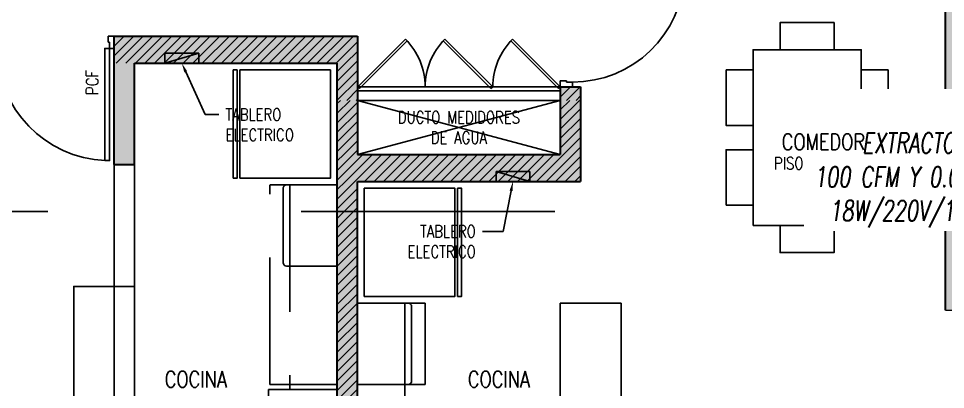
# Model space of a CAD drawing. Header units: millimetres. Extents: x 98 to 155, y -181 to 127.
# Drawn here: x 138.83 to 145.69, y 112.97 to 115.72 of the extents above; entities that cross this region are included whole.
import ezdxf
from ezdxf import colors
from ezdxf.entities.mleader import LeaderData, LeaderLine
from ezdxf.enums import TextEntityAlignment as Align
from ezdxf.math import Vec2, Vec3

# ---------------------------------------------------------------- set-up
doc = ezdxf.new("R2010")
doc.units = ezdxf.units.MM
doc.header["$LTSCALE"] = 15
doc.set_wipeout_variables(frame=1)
for name, pattern in [('CENTER', [2, 1.25, -0.25, 0.25, -0.25]), ('HIDDEN', [0.375, 0.25, -0.125]), ('HIDDEN2', [0.1875, 0.125, -0.0625]), ('X-REF_DP_Arquitectura$0$HIDDEN', [0.375, 0.25, -0.125])]:
    doc.linetypes.add(name, pattern=pattern)
doc.layers.get('0').update_dxf_attribs({"color": 250})
for name, color, linetype in [('A-CORTE', 250, 'CENTER'), ('A-LINEAS', 250, 'Continuous'), ('A-MOBILIARIO', 250, 'Continuous'), ('A-MURO BAJO', 250, 'Continuous'), ('A-NUMERACIONDEP', 251, 'Continuous'), ('A-PROYECCIONES INT.', 250, 'HIDDEN2'), ('A-TEXTO-ACABADO PISO', 250, 'Continuous'), ('A_30_Equipamiento', 250, 'Continuous'), ('A_50_TextoAmbiente', 252, 'Continuous'), ('A_50_TextoIndicaciones', 250, 'Continuous'), ('A_50_Vigas', 250, 'X-REF_DP_Arquitectura$0$HIDDEN'), ('A_60_HatchEstructuras', 250, 'Continuous'), ('L6 Linea fina', 141, 'Continuous'), ('MURO CF 120', 250, 'Continuous'), ('MURO CF 60', 250, 'Continuous')]:
    doc.layers.add(name, color=color, linetype=linetype)
doc.layers.add('A-MUROS', color=252, linetype='Continuous', lineweight=30)
doc.layers.add('A_20_Estructuras', color=250, linetype='Continuous', lineweight=18)
doc.styles.add('JNV ING', font='romans.shx', dxfattribs={"width": 0.7, "oblique": 8, "height": 0.15})
doc.styles.add('R80', font='ARIALN.TTF', dxfattribs={"height": 2.03})
doc.styles.add('ROMANS', font='romans.shx', dxfattribs={"width": 0.8})
doc.styles.add('TXT_COTAS', font='romans.shx', dxfattribs={"width": 0.8})
pattern_1 = [(45, (128.673205, 65.58629), (-0.03535534, 0.03535534), [])]
pattern_2 = [(45, (281.643205, 61.46157), (-0.035355339, 0.035355339), [])]

# ---------------------------------------------------------------- blocks, each defined once
blk = doc.blocks.new('ESTRUC_P1')
at = {"layer": 'A_60_HatchEstructuras'}
h = blk.add_hatch(color=256, dxfattribs=at)
h.dxf.hatch_style = 1
h.paths.add_polyline_path([(44.25, -4.45), (45.6, -4.45), (45.6, -5.5), (45.75, -5.5), (45.75, -4.3), (43.6, -4.3), (43.6, -4.45), (44.05, -4.45), (44.05, -6.05), (44.25, -6.05)], flags=17)
h.paths.add_polyline_path([(48.7, -2.8), (48.5, -2.8), (48.5, -6.85), (45.75, -6.85), (45.75, -6.25), (45.6, -6.25), (45.6, -6.85), (42.85, -6.85), (42.85, -4.3), (42.7, -4.3), (42.7, -6.85), (39.8499, -6.85), (39.8499, -7), (42.7, -7), (42.7, -9.55), (42.85, -9.55), (42.85, -7), (45.6, -7), (45.6, -7.6), (45.75, -7.6), (45.75, -7), (48.5, -7), (48.5, -11.05), (48.7, -11.05)])
h.paths.add_polyline_path([(44.25, -7.8), (44.05, -7.8), (44.05, -9.4), (43.6, -9.4), (43.6, -9.55), (45.75, -9.55), (45.75, -8.35), (45.6032, -8.35), (45.6, -8.35), (45.6, -9.4), (44.25, -9.4)], flags=17)
h = blk.add_hatch(color=256, dxfattribs=at)
h.dxf.hatch_style = 1
h.paths.add_polyline_path([(38.35, -8.6), (40, -8.6), (40, -7.9), (39.85, -7.9), (39.85, -8.4), (38.35, -8.4), (38.35, -7.525), (36.55, -7.525), (36.55, -8.475), (36.7, -8.475), (36.7, -7.725), (38.2, -7.725), (38.2, -13.79), (38.35, -13.79)])
h.paths.add_polyline_path([(36.7, -10.625), (36.55, -10.625), (36.55, -13.85), (36.85, -13.85), (36.85, -13.7), (36.7, -13.7)])
h.paths.add_polyline_path([(40, -10.35), (39.85, -10.35), (39.85, -13.7), (39.7, -13.7), (39.7, -13.85), (40, -13.85)])
at = {"layer": 'A_20_Estructuras'}
for points in [[(48.7, -2.8), (48.5, -2.8), (48.5, -6.85), (45.75, -6.85), (45.75, -6.25), (45.6, -6.25), (45.6, -6.85), (42.85, -6.85), (42.85, -4.3), (42.7, -4.3), (42.7, -6.85), (39.8499, -6.85), (39.8499, -7), (42.7, -7), (42.7, -9.55), (42.85, -9.55), (42.85, -7), (45.6, -7), (45.6, -7.6), (45.75, -7.6), (45.75, -7), (48.5, -7), (48.5, -11.05), (48.7, -11.05)], [(38.35, -8.6), (40, -8.6), (40, -7.9), (39.85, -7.9), (39.85, -8.4), (38.35, -8.4), (38.35, -7.525), (36.55, -7.525), (36.55, -8.475), (36.7, -8.475), (36.7, -7.725), (38.2, -7.725), (38.2, -13.79), (38.35, -13.79)]]:
    blk.add_lwpolyline(points, close=True, dxfattribs=at)
at = {"layer": 'A_50_Vigas'}
blk.add_line((38.35, -8, 0), (39.85, -8, 0), dxfattribs=at)
for points in [[(36.55, -10.625), (36.55, -8.475)], [(36.7, -10.625), (36.7, -8.475)]]:
    blk.add_lwpolyline(points, dxfattribs=at)
blk = doc.blocks.new('REFRI')
blk.add_wipeout([(0.4, 0), (-0.4, 0), (-0.4, -0.67), (0.4, -0.67)])
blk.add_wipeout([(-0.4, -0.69), (-0.4, -0.72), (0.4, -0.72), (0.4, -0.69)])
for points in [[(-0.4, 0), (-0.4, -0.67), (0.4, -0.67), (0.4, 0)], [(-0.4, -0.69), (-0.4, -0.72), (0.4, -0.72), (0.4, -0.69)]]:
    blk.add_lwpolyline(points, close=True)
blk = doc.blocks.new('*U145')
for p, q in [((0.01, 0.855), (0.01, 0.9)), ((0.1, 0.865), (0.1, 0.9)), ((0.055, 0.855), (0.01, 0.855)), ((0.1, 0.865), (0.055, 0.865)), ((0.055, 0.855), (0.055, 0.865)), ((0.055, 0.045), (0.01, 0.045)), ((0.01, 0.045), (0.01, 0)), ((0.055, 0.045), (0.055, 0.035)), ((0.1, 0.035), (0.055, 0.035)), ((0.1, 0.035), (0.1, 0))]:
    blk.add_line(p, q)
blk.add_lwpolyline([(0.93, 0.07), (0.93, 0.035), (0.1, 0.035), (0.1, 0.07)], close=True)
at = {"linetype": 'HIDDEN2'}
blk.add_arc((0.0995, 0.0339), 0.8311, 2.23015, 89.96723, dxfattribs=at)
blk = doc.blocks.new('A$Cb5611ba7')
for points in [[(0.15, 0.1735), (0.15, -0.0265), (0.56, -0.0265), (0.56, 0.1735)], [(1.15, 0.1735), (1.15, -0.0265), (0.74, -0.0265), (0.74, 0.1735)], [(0, -0.0265), (0, -0.8265), (1.3, -0.8265), (1.3, -0.0265)], [(0, -0.2265), (0, -0.6265), (-0.2, -0.6265), (-0.2, -0.2265)], [(1.5, -0.6265), (1.3, -0.6265), (1.3, -0.2265), (1.5, -0.2265)], [(0.15, -1.0265), (0.15, -0.8265), (0.56, -0.8265), (0.56, -1.0265)], [(1.15, -1.0265), (1.15, -0.8265), (0.74, -0.8265), (0.74, -1.0265)]]:
    blk.add_lwpolyline(points, close=True)
blk = doc.blocks.new('*U136')
at = {"linetype": 'HIDDEN', "ltscale": 0.2}
for p, q in [((0.3534, 0.3534), (0, 0)), ((0.0127, -0.0127), (0.3656, 0.3401)), ((0, 0), (0.0127, -0.0127))]:
    blk.add_line(p, q, dxfattribs=at)
blk.add_arc((0, 0), 0.4995, 0, 45, dxfattribs=at)
blk = doc.blocks.new('Tab.Electrico')
blk.add_hatch(color=256).paths.add_polyline_path([(0.075, 0), (0.075, 0.25), (0, 0)])
for p, q in [((0.075, 0.25), (0, 0)), ((0.075, 0.25), (0, 0.25)), ((0, 0.25), (0, 0)), ((0.075, 0), (0.075, 0.25)), ((0, 0), (0.075, 0))]:
    blk.add_line(p, q)
blk = doc.blocks.new('_Dot')
at = {"color": 0, "linetype": 'ByBlock', "lineweight": -2}
blk.add_line((-0.5, 0), (-1, 0), dxfattribs=at)
at = {"color": 0, "linetype": 'ByBlock', "const_width": 0.5}
blk.add_lwpolyline([(-0.25, 0, 1), (0.25, 0, 1)], format="xyb", close=True, dxfattribs=at)
blk = doc.blocks.new('TEXTO DUCTOS P1')
at = {"layer": 'A_50_TextoIndicaciones', "insert": (39.1, -8.2), "char_height": 0.09, "width": 1.064578, "attachment_point": 5, "style": 'ROMANS'}
blk.add_mtext('\\pxsm1,qc,t16;DUCTO MEDIDORES DE AGUA', dxfattribs=at)
blk = doc.blocks.new('Cortes-Elev.')
at = {"layer": 'A-CORTE', "linetype": 'CENTER', "ltscale": 0.5}
blk.add_lwpolyline([(-1.966, 27.2284), (51.8601, 27.2284)], dxfattribs=at)
blk = doc.blocks.new('Vent SSHH F1')
at = {"layer": 'L6 Linea fina'}
ml = blk.add_multileader_mtext('Standard', dxfattribs=at)
ml.set_content('{\\LEA-01}\\PEXTRACTOR AXIAL\\P100 CFM Y 0.05" C.A.\\P18W/220V/1F/60Hz', color=12, style='JNV ING')
ml.set_leader_properties(color=256, linetype='ByLayer', lineweight=-1)
ml.build(insert=Vec2(0, 0))
ml.multileader.update_dxf_attribs({"dogleg_length": 0.05, "arrow_head_size": 0.15})
ctx = ml.context
ctx.base_point, ctx.char_height, ctx.arrow_head_size, ctx.landing_gap_size, ctx.plane_origin = Vec3(39.7084, -1.4018), 0.15, 0.15, 0.07, Vec3(42.1156, -2.0043)
ctx.text_align_type = 2
notes = []
notes.append((ctx, [(0, (1, 1, 0), (41.6724, -1.4018), (-1, 0), 0.05, [(0, [(42.1246, -1.6921)], 0, [])])]))
ctx.mtext.insert, ctx.mtext.alignment, ctx.mtext.flow_direction = Vec3(41.5524, -1.3018), 3, 5
ctx.mtext.has_bg_fill, ctx.mtext.bg_color, ctx.mtext.bg_scale_factor, ctx.mtext.bg_transparency, ctx.mtext.use_window_bg_color = 1, -1027028792, 1.5, 0, 1
for ctx, leaders in notes:
    for number, flags, end, landing, length, lines in leaders:
        leader = LeaderData()
        leader.index, (leader.has_last_leader_line, leader.has_dogleg_vector, leader.attachment_direction) = number, flags
        leader.last_leader_point, leader.dogleg_vector, leader.dogleg_length = Vec3(end), Vec3(landing), length
        for number, points, colour, breaks in lines:
            line = LeaderLine()
            line.index, line.vertices, line.color, line.breaks = number, Vec3.list(points), colors.encode_raw_color(colour), breaks
            leader.lines.append(line)
        ctx.leaders.append(leader)
ml = blk.add_multileader_mtext('Standard', dxfattribs=at)
ml.set_content('{\\LEA-01}\\PEXTRACTOR AXIAL\\P100 CFM Y 0.05" C.A.\\P18W/220V/1F/60Hz', color=12, style='JNV ING')
ml.set_leader_properties(color=256, linetype='ByLayer', lineweight=-1)
ml.build(insert=Vec2(0, 0))
ml.multileader.update_dxf_attribs({"dogleg_length": 0.05, "arrow_head_size": 0.15})
ctx = ml.context
ctx.base_point, ctx.char_height, ctx.arrow_head_size, ctx.landing_gap_size, ctx.plane_origin = Vec3(39.7084, -3.6399), 0.15, 0.15, 0.07, Vec3(42.1156, -4.2424)
ctx.text_align_type = 2
notes = []
notes.append((ctx, [(0, (1, 1, 0), (41.6724, -3.6399), (-1, 0), 0.05, [(0, [(42.1246, -3.2746)], 0, [])])]))
ctx.mtext.insert, ctx.mtext.alignment, ctx.mtext.flow_direction = Vec3(41.5524, -3.5399), 3, 5
ctx.mtext.has_bg_fill, ctx.mtext.bg_color, ctx.mtext.bg_scale_factor, ctx.mtext.bg_transparency, ctx.mtext.use_window_bg_color = 1, -1027028792, 1.5, 0, 1
for ctx, leaders in notes:
    for number, flags, end, landing, length, lines in leaders:
        leader = LeaderData()
        leader.index, (leader.has_last_leader_line, leader.has_dogleg_vector, leader.attachment_direction) = number, flags
        leader.last_leader_point, leader.dogleg_vector, leader.dogleg_length = Vec3(end), Vec3(landing), length
        for number, points, colour, breaks in lines:
            line = LeaderLine()
            line.index, line.vertices, line.color, line.breaks = number, Vec3.list(points), colors.encode_raw_color(colour), breaks
            leader.lines.append(line)
        ctx.leaders.append(leader)

msp = doc.modelspace()

# ---------------------------------------------------------------- hatches: boundary and pattern name
at = {"layer": 'MURO CF 120'}
h = msp.add_hatch(dxfattribs=at)
h.set_pattern_fill('_USER', color=256, scale=0.05, angle=45, style=0, pattern_type=0)
h.set_pattern_definition(pattern_2)
h.paths.add_polyline_path([(139.5432, 115.3866), (141.3432, 115.3866), (141.3432, 115.5866), (139.5432, 115.5866)])
h = msp.add_hatch(dxfattribs=at)
h.set_pattern_fill('_USER', color=256, scale=0.05, angle=45, style=0, pattern_type=0)
h.set_pattern_definition(pattern_2)
h.paths.add_polyline_path([(141.1932, 115.1115), (141.3432, 115.1115), (141.3432, 115.3866), (141.1932, 115.3866)])
h = msp.add_hatch(dxfattribs=at)
h.set_pattern_fill('_USER', color=256, scale=0.05, angle=45, style=0, pattern_type=0)
h.set_pattern_definition(pattern_2)
h.paths.add_polyline_path([(142.8432, 115.1116), (142.9932, 115.1116), (142.9932, 115.2116), (142.8432, 115.2116)])
at = {"layer": 'MURO CF 60'}
h = msp.add_hatch(dxfattribs=at)
h.set_pattern_fill('_USER', color=256, scale=0.05, angle=45, pattern_type=0)
h.set_pattern_definition(pattern_1)
h.paths.add_polyline_path([(141.1931, 114.7116), (141.3433, 114.7116), (141.3432, 115.1116), (141.193, 115.1116)])
h = msp.add_hatch(dxfattribs=at)
h.set_pattern_fill('_USER', color=256, scale=0.05, angle=45, pattern_type=0)
h.set_pattern_definition(pattern_1)
h.paths.add_polyline_path([(142.8433, 114.7116), (142.9935, 114.7116), (142.9934, 115.1115), (142.8432, 115.1115)])
h = msp.add_hatch(dxfattribs=at)
h.set_pattern_fill('_USER', color=256, scale=0.05, angle=45, pattern_type=0)
h.set_pattern_definition(pattern_1)
h.paths.add_polyline_path([(141.1932, 114.5116), (142.9932, 114.5116), (142.9932, 114.7116), (141.1932, 114.7116)])

# ---------------------------------------------------------------- linework, layer by layer
msp.add_line((141.6932, 113.0116), (141.7182, 113.0116))
for centre, start, end in [((140.8182, 113.9116, 0), 180, 270), ((141.7182, 113.0366), 270, 0)]:
    msp.add_arc(centre, 0.025, start, end)
at = {"layer": 'A-LINEAS'}
for p, q in [((141.3432, 114.7116), (142.8432, 115.1116)), ((142.8432, 114.7116), (141.3432, 115.1116))]:
    msp.add_line(p, q, dxfattribs=at)
at = {"layer": 'A-MOBILIARIO'}
for p, q in [((141.3432, 115.2116), (142.8432, 115.2116)), ((141.3432, 115.1816), (142.8432, 115.1816))]:
    msp.add_line(p, q, dxfattribs=at)
at = {"layer": 'A-MURO BAJO'}
for p, q in [((141.3432, 115.1116), (142.8432, 115.1116)), ((142.8432, 113.6115), (142.8432, 112.7616)), ((143.2932, 113.6115), (142.8432, 113.6115)), ((143.2932, 112.6116), (143.2932, 113.6115))]:
    msp.add_line(p, q, dxfattribs=at)
at = {"layer": 'A-MURO BAJO', "elevation": 0}
msp.add_lwpolyline([(139.5432, 112.3366), (139.2432, 112.3366), (139.2432, 113.7366), (139.6932, 113.7366), (139.6932, 112.4866), (139.5432, 112.4866), (139.5432, 112.3866)], dxfattribs=at)
at = {"layer": 'A-MUROS'}
for p, q in [((145.6932, 113.5616), (145.6932, 116.1116)), ((139.5432, 115.5866), (141.3432, 115.5866)), ((139.5432, 114.6366), (139.5432, 115.5866)), ((141.3432, 115.5866, 0), (141.3432, 114.7116)), ((139.6932, 115.3866), (141.1932, 115.3866)), ((139.6932, 114.6366), (139.6932, 115.3866)), ((141.1932, 109.3216), (141.1932, 115.3866)), ((142.8432, 115.2116), (142.9932, 115.2116)), ((142.8432, 115.2116), (142.8432, 114.7116)), ((142.9932, 115.2116), (142.9932, 114.5116)), ((141.3432, 114.7116), (142.8432, 114.7116)), ((139.5432, 114.6366), (139.6932, 114.6366)), ((141.3432, 114.5116), (142.9932, 114.5116)), ((141.3432, 109.3216), (141.3432, 114.5116))]:
    msp.add_line(p, q, dxfattribs=at)
at = {"layer": 'A-PROYECCIONES INT.'}
msp.add_line((139.5432, 115.5866, 0), (139.5432, 115.5866, 0), dxfattribs=at)
at = {"layer": 'A-PROYECCIONES INT.', "ltscale": 0.5}
for p, q in [((140.6932, 114.4866), (141.1932, 114.4866)), ((140.6932, 113.0116, 0), (140.6932, 114.4841, 0)), ((140.8432, 114.4866), (140.8182, 114.4866)), ((140.8432, 114.4866), (140.8432, 112.9741)), ((140.7932, 114.4616), (140.7932, 113.9116)), ((141.1932, 113.8866, 0), (140.8182, 113.8866, 0)), ((141.6932, 113.6116), (141.6932, 111.1116)), ((141.6932, 113.6116), (141.7182, 113.6116)), ((141.7432, 113.5866), (141.7432, 113.0366)), ((141.1932, 113.0116), (140.6932, 113.0116, 0))]:
    msp.add_line(p, q, dxfattribs=at)
msp.add_lwpolyline([(141.3432, 113.0116), (141.8432, 113.0116), (141.8432, 113.6116), (141.3432, 113.6116)], dxfattribs=at)
msp.add_lwpolyline([(140.6832, 112.3741), (140.6832, 112.9741), (141.1932, 112.9741), (141.1932, 112.3741)], close=True, dxfattribs=at)
for centre, start, end in [((140.8182, 114.4616, 0), 90, 180), ((141.7182, 113.5866), 0, 90)]:
    msp.add_arc(centre, 0.025, start, end, dxfattribs=at)

# ---------------------------------------------------------------- block references
msp.add_blockref('ESTRUC_P1', (102.9932, 123.1113))
at = {"xscale": -1, "rotation": 270}
msp.add_blockref('Tab.Electrico', (139.9182, 115.3866), dxfattribs=at)
at = {"rotation": 90.00000000000001}
msp.add_blockref('Tab.Electrico', (142.6181, 114.5116), dxfattribs=at)
at = {"layer": 'A-MOBILIARIO', "xscale": -1}
for p, rotation in [((142.8332, 116.1116), 180.0032955165752), ((139.5432, 115.5966, 0), 90)]:
    msp.add_blockref('*U145', p, dxfattribs=dict(at, rotation=rotation))
at = {"layer": 'A-MOBILIARIO', "rotation": 90.00000000000001}
msp.add_blockref('A$Cb5611ba7', (144.2432, 114.1866), dxfattribs=at)
at = {"layer": 'A-PROYECCIONES INT.', "ltscale": 0.25}
msp.add_blockref('*U136', (141.3442, 115.2116), dxfattribs=at)
at = {"layer": 'A-PROYECCIONES INT.', "ltscale": 0.25, "xscale": -1}
for p in [(142.3432, 115.2116), (142.8432, 115.2116)]:
    msp.add_blockref('*U136', p, dxfattribs=at)

# ---------------------------------------------------------------- texts
at = {"layer": 'A-TEXTO-ACABADO PISO', "insert": (144.79, 114.6914), "char_height": 0.09, "attachment_point": 2, "rotation": 359.99998, "style": 'ROMANS'}
msp.add_mtext_dynamic_manual_height_columns('PISO LAMINADO', width=1.20225, gutter_width=12.5, heights=[0], dxfattribs=at)
at = {"layer": 'A_50_TextoAmbiente', "style": 'ROMANS', "width": 0.8}
for s, p in [('COMEDOR', (144.7899, 114.7449)), ('COCINA', (140.147, 112.989, 0)), ('COCINA', (142.3894, 112.989, 0))]:
    msp.add_text(s, height=0.12, dxfattribs=at).set_placement(p, align=Align.CENTER)
at = {"layer": 'A_50_TextoIndicaciones', "style": 'ROMANS', "width": 0.8}
msp.add_text('PCF', height=0.09, rotation=90, dxfattribs=at).set_placement((139.4252, 115.1516))

# ---------------------------------------------------------------- leaders
at = {"layer": 'A-NUMERACIONDEP'}
ml = msp.add_multileader_mtext('Standard', dxfattribs=at)
ml.set_content('106', color=256, style='R80')
ml.set_leader_properties(color=256)
ml.set_arrow_properties(name='DOT')
ml.build(insert=Vec2(0, 0))
ml.multileader.update_dxf_attribs({"leader_type": 0, "has_text_frame": 1, "text_left_attachment_type": 2, "text_right_attachment_type": 2, "dogleg_length": 0.36, "arrow_head_size": 0.06, "scale": 0.06})
ctx = ml.context
ctx.base_point, ctx.scale, ctx.char_height, ctx.arrow_head_size, ctx.landing_gap_size, ctx.plane_origin = Vec3(144.3125, 112.7299), 0.06, 0.18, 0.06, 0.06, Vec3(142.9815, 112.7255)
ctx.left_attachment, ctx.right_attachment, ctx.text_align_type = 2, 2, 1
notes = []
notes.append((ctx, [(0, (1, 1, 0), (144.8363, 112.7299), (-1, 0), 0.0917, [(0, [(145.1229, 113.0788)], 0, [])])]))
ctx.mtext.insert, ctx.mtext.width, ctx.mtext.alignment, ctx.mtext.flow_direction = Vec3(144.5286, 112.8218), 0.461923, 2, 5
for ctx, leaders in notes:
    for number, flags, end, landing, length, lines in leaders:
        leader = LeaderData()
        leader.index, (leader.has_last_leader_line, leader.has_dogleg_vector, leader.attachment_direction) = number, flags
        leader.last_leader_point, leader.dogleg_vector, leader.dogleg_length = Vec3(end), Vec3(landing), length
        for number, points, colour, breaks in lines:
            line = LeaderLine()
            line.index, line.vertices, line.color, line.breaks = number, Vec3.list(points), colors.encode_raw_color(colour), breaks
            leader.lines.append(line)
        ctx.leaders.append(leader)

# ---------------------------------------------------------------- next in the draw order: block references
at = {"layer": 'A_30_Equipamiento', "extrusion": (4.49068e-08, 3.60284e-08, -1), "xscale": -1, "zscale": -1, "rotation": 90}
msp.add_blockref('REFRI', (-141.1432, 114.9366, 0), dxfattribs=at)
at = {"layer": 'A_30_Equipamiento', "extrusion": (4.49068e-08, -3.60284e-08, 1), "xscale": -1, "rotation": 90}
msp.add_blockref('REFRI', (141.3932, 114.0616, 0), dxfattribs=at)

# ---------------------------------------------------------------- next in the draw order: hatches: boundary and pattern name
at = {"layer": 'MURO CF 60'}
h = msp.add_hatch(dxfattribs=at)
h.set_pattern_fill('_USER', color=256, scale=0.05, angle=45, pattern_type=0)
h.set_pattern_definition(pattern_1)
edge = h.paths.add_edge_path()
edge.add_line((141.3432, 117.8615), (141.1932, 117.8615))
edge.add_line((141.1932, 117.8615), (141.1932, 123.0515))
edge.add_line((141.1932, 123.0515), (141.3432, 123.0515))
edge.add_line((141.3432, 123.0515), (141.3432, 117.8615))
edge = h.paths.add_edge_path()
edge.add_line((141.3432, 114.5115), (141.1932, 114.5115))
edge.add_line((141.1932, 114.5115), (141.1932, 109.3216))
edge.add_line((141.1932, 109.3216), (141.3432, 109.3216))
edge.add_line((141.3432, 109.3216), (141.3432, 114.5115))
edge = h.paths.add_edge_path()
edge.add_line((111.9932, 117.8615), (111.9932, 123.0515))
edge.add_line((111.9932, 123.0515), (112.1432, 123.0515))
edge.add_line((112.1432, 123.0515), (112.1432, 117.8615))
edge.add_line((112.1432, 117.8615), (111.9932, 117.8615))
edge = h.paths.add_edge_path()
edge.add_line((111.9932, 114.5115), (112.1432, 114.5115))
edge.add_line((112.1432, 114.5115), (112.1432, 109.3216))
edge.add_line((112.1432, 109.3216), (111.9932, 109.3216))
edge.add_line((111.9932, 109.3216), (111.9932, 114.5115))

# ---------------------------------------------------------------- next in the draw order: block references
at = {"layer": 'A-CORTE'}
msp.add_blockref('Cortes-Elev.', (101.6432, 87.0616), dxfattribs=at)
at = {"layer": 'A_50_TextoIndicaciones'}
msp.add_blockref('TEXTO DUCTOS P1', (102.9932, 123.1116), dxfattribs=at)

# ---------------------------------------------------------------- next in the draw order: leaders
ml = msp.add_multileader_mtext('Standard', dxfattribs=at)
ml.set_content('\\pxsm1,t16;TABLERO ELECTRICO', color=256, style='TXT_COTAS')
ml.set_leader_properties(color=256)
ml.build(insert=Vec2(0, 0))
ml.multileader.update_dxf_attribs({"dogleg_length": 0.05, "arrow_head_size": 0.07})
ctx = ml.context
ctx.base_point, ctx.char_height, ctx.arrow_head_size, ctx.landing_gap_size, ctx.plane_origin = Vec3(140.3165, 115.007), 0.09, 0.07, 0.05, Vec3(139.8568, 115.3287)
notes = []
notes.append((ctx, [(0, (1, 1, 0), (140.2165, 115.007), (1, 0), 0.1, [(0, [(140.0432, 115.3866)], 0, [])])]))
ctx.mtext.insert, ctx.mtext.width, ctx.mtext.defined_height, ctx.mtext.flow_direction = Vec3(140.3665, 115.052), 0.665701, 0.3008, 5
ml = msp.add_multileader_mtext('Standard', dxfattribs=at)
ml.set_content('\\pxsm1,t16;TABLERO ELECTRICO', color=256, style='TXT_COTAS')
ml.set_leader_properties(color=256)
ml.build(insert=Vec2(0, 0))
ml.multileader.update_dxf_attribs({"dogleg_length": 0.05, "arrow_head_size": 0.07})
ctx = ml.context
ctx.base_point, ctx.char_height, ctx.arrow_head_size, ctx.landing_gap_size, ctx.plane_origin = Vec3(141.6306, 114.1431), 0.09, 0.07, 0.05, Vec3(142.684, 114.4615)
ctx.text_align_type = 2
notes.append((ctx, [(0, (1, 1, 0), (142.4206, 114.1431), (-1, 0), 0.1516, [(0, [(142.4931, 114.5116)], 0, [])])]))
ctx.mtext.insert, ctx.mtext.width, ctx.mtext.defined_height, ctx.mtext.alignment, ctx.mtext.flow_direction = Vec3(142.2189, 114.1881), 0.665701, 0.3008, 3, 5
for ctx, leaders in notes:
    for number, flags, end, landing, length, lines in leaders:
        leader = LeaderData()
        leader.index, (leader.has_last_leader_line, leader.has_dogleg_vector, leader.attachment_direction) = number, flags
        leader.last_leader_point, leader.dogleg_vector, leader.dogleg_length = Vec3(end), Vec3(landing), length
        for number, points, colour, breaks in lines:
            line = LeaderLine()
            line.index, line.vertices, line.color, line.breaks = number, Vec3.list(points), colors.encode_raw_color(colour), breaks
            leader.lines.append(line)
        ctx.leaders.append(leader)

# ---------------------------------------------------------------- next in the draw order: block references
at = {"layer": 'L6 Linea fina'}
msp.add_blockref('Vent SSHH F1', (104.7432, 118.6613), dxfattribs=at)

doc.saveas('drawing.dxf')
